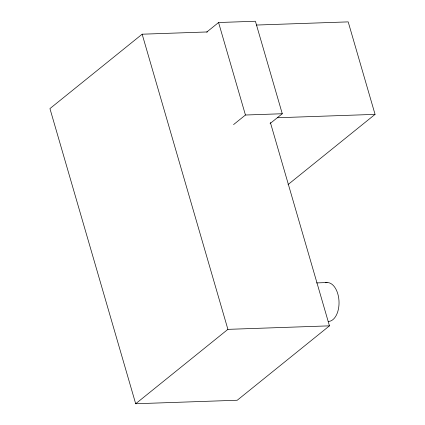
<?xml version="1.0" encoding="UTF-8"?>
<svg xmlns="http://www.w3.org/2000/svg" width="425" height="425" viewBox="0 0 425 425"><rect width="100%" height="100%" fill="white"/><g stroke="black" fill="none" stroke-linecap="round" stroke-linejoin="round"><path stroke-width="0.64" d="M207.437 31.944L142.152 34.202L49.938 108.598L135.687 403.75L237.235 400.244L329.455 325.848L270.374 122.49M206.693 32.103L218.572 22.52L255.404 21.25L282.274 113.741L270.066 123.569M233.564 124.594L245.443 115.016L282.274 113.741M288.028 184.593L375.062 114.373L348.192 21.882L256.349 25.054M135.687 403.75L227.901 329.354L329.455 325.848M277.275 117.752L375.062 114.373M316.535 282.912L327.117 282.545M218.572 22.52L245.443 115.016M142.152 34.202L227.901 329.354M325.635 282.752A19.47 11.305 88 0 1 338.969 300.555A19.47 11.305 88 0 1 328.201 321.465"/></g></svg>
